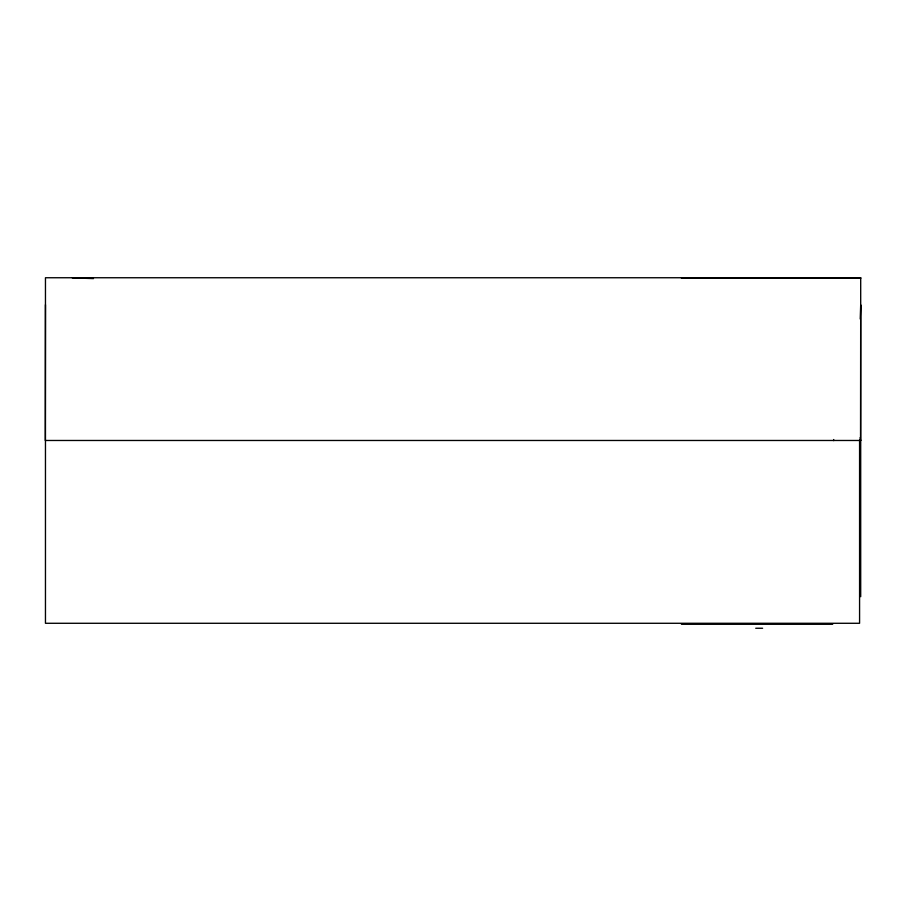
<?xml version="1.0" encoding="UTF-8"?>
<svg xmlns="http://www.w3.org/2000/svg" width="906" height="906" viewBox="0 0 906 906"><rect width="100%" height="100%" fill="white"/><g stroke="black" fill="none" stroke-linecap="round" stroke-linejoin="round"><path stroke-width="1.36" d="M45.459 304.71L45.3 440.475L860.7 440.475M833.701 440.633L833.701 439.535M860.541 440.633L860.7 304.858L860.236 319.003M833.86 278.017L860.7 278.017M681.425 278.108L860.7 278.108M681.425 624.291L832.682 624.291M755.729 628.254L762.614 628.254M72.299 277.87L93.488 278.595M860.156 437.598L860.541 440.395M860.7 596.703L860.7 277.746L45.459 277.746L45.459 623.283L859.579 623.283L859.579 439.931"/></g></svg>
